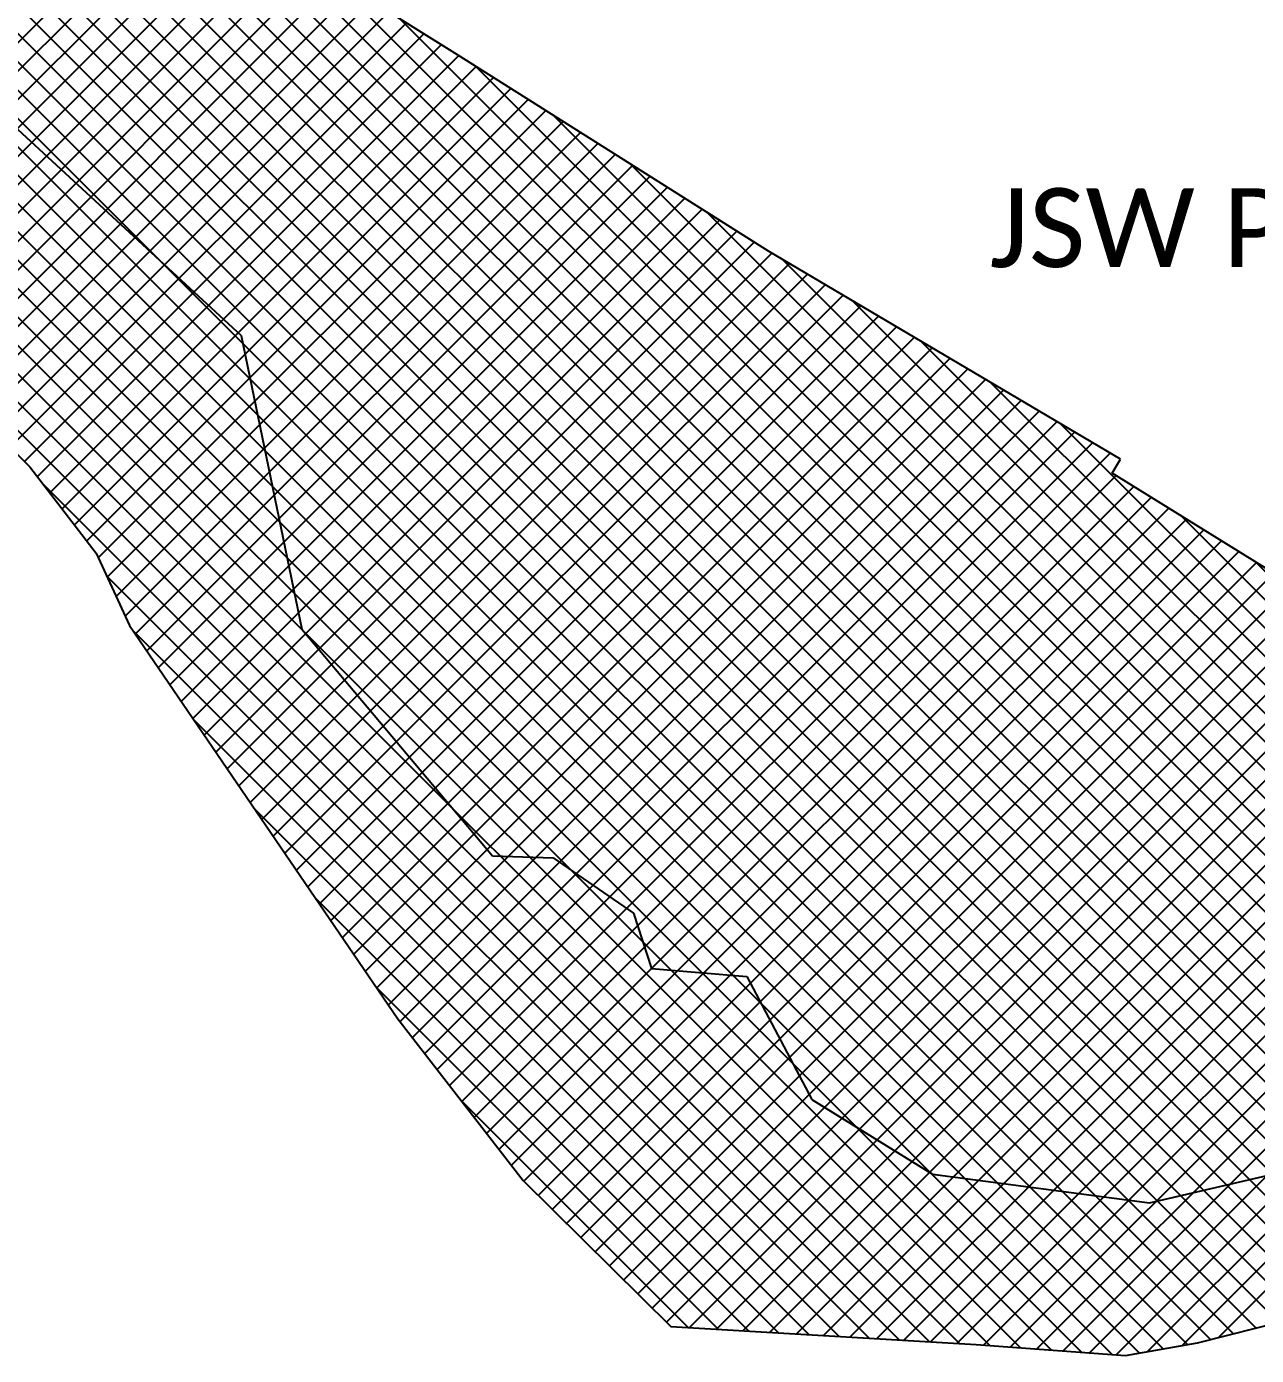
# Model space of a CAD drawing. Header units: metres. Extents: x 307692 to 310306, y 1912326 to 1914731.
# Drawn here: x 308564 to 309343, y 1913415 to 1914257 of the extents above; entities that cross this region are included whole.
import ezdxf

# ---------------------------------------------------------------- set-up
doc = ezdxf.new("R2010")
doc.units = ezdxf.units.M
for name, color, linetype in [('PORT', 5, 'Continuous'), ('PORT TEXT', 7, 'Continuous'), ('village', 3, 'Continuous')]:
    doc.layers.add(name, color=color, linetype=linetype)
doc.styles.get("Standard").update_dxf_attribs({"font": 'calibri.ttf'})

msp = doc.modelspace()

# ---------------------------------------------------------------- linework, layer by layer
at = {"layer": 'PORT', "linetype": 'Continuous'}
for p, q in [((309489.14, 1913483.46), (308590.36, 1914382.24)), ((309499.08, 1913491.48), (308605.88, 1914384.68)), ((309478.95, 1913475.69), (308583.55, 1914371.09)), ((309509.02, 1913499.5), (308655.31, 1914353.21)), ((308429.69, 1914117.44), (308661.51, 1914349.26)), ((308438.47, 1914108.27), (308672.48, 1914342.28)), ((308447.17, 1914099.01), (308683.46, 1914335.29)), ((309465.83, 1913470.85), (308596.33, 1914340.35)), ((308455.87, 1914089.74), (308694.43, 1914328.3)), ((309439.59, 1913461.16), (308572.75, 1914328.01)), ((309452.71, 1913466.01), (308586.63, 1914332.09)), ((308951.41, 1913453.78), (309827.17, 1914329.53)), ((308464.57, 1914080.48), (308705.4, 1914321.32)), ((309426.47, 1913456.32), (308565.09, 1914317.7)), ((309518.97, 1913507.51), (308704.74, 1914321.74)), ((308960.45, 1913444.85), (309836.76, 1914321.16)), ((308473.27, 1914071.22), (308716.39, 1914314.34)), ((308969.49, 1913435.93), (309846.34, 1914312.78)), ((308481.97, 1914061.96), (308727.44, 1914307.43)), ((309413.35, 1913451.48), (308560.49, 1914304.34)), ((308984.1, 1913432.58), (309855.92, 1914304.4)), ((309251.79, 1913415.48), (308370.8, 1914296.47)), ((309268.83, 1913416.4), (308388.64, 1914296.59)), ((308490.67, 1914052.7), (308738.49, 1914300.52)), ((308499.57, 1914043.65), (308749.54, 1914293.61)), ((309001.06, 1913431.57), (309867.52, 1914298.03)), ((309213.01, 1913418.34), (308345.74, 1914285.61)), ((309232.4, 1913416.91), (308358.27, 1914291.04)), ((308508.63, 1914034.74), (308760.59, 1914286.7)), ((309400.07, 1913446.81), (308555.89, 1914290.98)), ((309528.91, 1913515.53), (308752.98, 1914291.46)), ((309018.01, 1913430.57), (309873.71, 1914286.27)), ((309193.62, 1913419.77), (308333.21, 1914280.18)), ((308517.68, 1914025.83), (308771.64, 1914279.79)), ((309385.74, 1913443.18), (308551.3, 1914277.62)), ((309155.01, 1913422.46), (308308.15, 1914269.32)), ((309174.24, 1913421.19), (308320.68, 1914274.75)), ((309284.1, 1913419.1), (308430.54, 1914272.66)), ((308526.73, 1914016.92), (308782.7, 1914272.88)), ((309135.92, 1913423.59), (308295.62, 1914263.89)), ((308535.78, 1914008.01), (308793.75, 1914265.98)), ((309371.41, 1913439.55), (308544.17, 1914266.79)), ((308544.83, 1913999.1), (308804.8, 1914259.07)), ((309538.75, 1913523.65), (308800.9, 1914261.5)), ((309034.97, 1913429.57), (309868.42, 1914263.02)), ((309357.07, 1913435.92), (308536.92, 1914256.07)), ((308553.89, 1913990.19), (308815.85, 1914252.16)), ((309051.92, 1913428.56), (309877.87, 1914254.5)), ((309342.74, 1913432.29), (308528.2, 1914246.83)), ((308562.94, 1913981.29), (308826.9, 1914245.25)), ((309068.88, 1913427.56), (309887.31, 1914245.98)), ((309299.36, 1913421.8), (308484.8, 1914236.35)), ((309314.08, 1913425.03), (308502.11, 1914237)), ((309328.41, 1913428.66), (308516.52, 1914240.55)), ((308571.21, 1913971.6), (308837.95, 1914238.33)), ((309085.84, 1913426.55), (309896.75, 1914237.46)), ((308579.01, 1913961.43), (308848.96, 1914231.38)), ((309548.28, 1913532.08), (308849.02, 1914231.34)), ((309102.79, 1913425.55), (309906.19, 1914228.94)), ((308586.8, 1913951.27), (308859.96, 1914224.43)), ((308594.6, 1913941.1), (308870.97, 1914217.48)), ((309119.75, 1913424.55), (309915.63, 1914220.42)), ((308602.4, 1913930.94), (308881.98, 1914210.53)), ((309136.71, 1913423.54), (309925.07, 1914211.9)), ((308609.7, 1913920.28), (308892.99, 1914203.57)), ((309557.81, 1913540.52), (308897.77, 1914200.56)), ((309153.66, 1913422.54), (309934.51, 1914203.38)), ((308615.33, 1913907.96), (308904, 1914196.62)), ((309170.55, 1913421.47), (309943.95, 1914194.86)), ((308620.96, 1913895.63), (308915.01, 1914189.67)), ((308626.6, 1913883.3), (308926.01, 1914182.72)), ((309187.28, 1913420.23), (309953.39, 1914186.34)), ((308633.08, 1913871.82), (308937.02, 1914175.77)), ((309204.01, 1913419), (309962.83, 1914177.82)), ((308640.36, 1913861.15), (308948.03, 1914168.81)), ((309567.33, 1913548.95), (308946.51, 1914169.77)), ((309220.74, 1913417.77), (309972.27, 1914169.3)), ((308647.65, 1913850.47), (308959.04, 1914161.86)), ((309237.46, 1913416.54), (309981.71, 1914160.78)), ((308654.94, 1913839.8), (308970.05, 1914154.91)), ((309254.19, 1913415.3), (309991.15, 1914152.26)), ((308662.22, 1913829.12), (308981.06, 1914147.96)), ((308669.51, 1913818.45), (308992.07, 1914141)), ((309274.19, 1913417.35), (310000.59, 1914143.74)), ((308676.8, 1913807.78), (309003.07, 1914134.05)), ((309576.86, 1913557.38), (308995.25, 1914138.99)), ((309296.02, 1913421.21), (310010.03, 1914135.22)), ((308684.08, 1913797.1), (309014.08, 1914127.1)), ((309319.07, 1913426.3), (310019.47, 1914126.7)), ((308691.37, 1913786.43), (309025.09, 1914120.15)), ((308698.66, 1913775.75), (309036.15, 1914113.24)), ((309586.39, 1913565.82), (309043.04, 1914109.17)), ((308705.94, 1913765.08), (309047.43, 1914106.57)), ((308713.23, 1913754.4), (309058.71, 1914099.89)), ((308720.51, 1913743.73), (309070, 1914093.22)), ((308727.8, 1913733.06), (309081.28, 1914086.54)), ((309595.91, 1913574.25), (309087.02, 1914083.14)), ((308735.09, 1913722.38), (309092.57, 1914079.86)), ((308742.37, 1913711.71), (309103.85, 1914073.19)), ((308749.66, 1913701.03), (309115.14, 1914066.51)), ((308756.95, 1913690.36), (309126.42, 1914059.83)), ((309605.44, 1913582.68), (309131, 1914057.12)), ((308764.23, 1913679.69), (309137.7, 1914053.16)), ((308771.52, 1913669.01), (309148.99, 1914046.48)), ((308778.81, 1913658.34), (309160.27, 1914039.81)), ((308786.09, 1913647.66), (309171.56, 1914033.13)), ((308793.38, 1913636.99), (309182.84, 1914026.45)), ((309614.97, 1913591.12), (309174.99, 1914031.1)), ((308800.76, 1913626.41), (309194.13, 1914019.78)), ((308808.59, 1913616.28), (309205.41, 1914013.1)), ((308816.42, 1913606.15), (309216.69, 1914006.42)), ((308824.25, 1913596.02), (309227.98, 1913999.75)), ((309624.5, 1913599.55), (309218.97, 1914005.08)), ((308832.08, 1913585.89), (309239.26, 1913993.07)), ((308839.91, 1913575.76), (309250.55, 1913986.4)), ((308847.74, 1913565.63), (309254.36, 1913972.25)), ((309116.83, 1913424.72), (308575.35, 1913966.2)), ((308855.57, 1913555.5), (309265.45, 1913965.38)), ((308863.4, 1913545.37), (309276.53, 1913958.5)), ((308871.23, 1913535.24), (309287.62, 1913951.62)), ((309634.02, 1913607.99), (309294.91, 1913947.1)), ((308879.12, 1913525.16), (309298.7, 1913944.75)), ((308888.16, 1913516.24), (309309.79, 1913937.87)), ((308897.19, 1913507.32), (309320.87, 1913930.99)), ((308906.23, 1913498.39), (309331.95, 1913924.12)), ((308915.27, 1913489.47), (309343.04, 1913917.24)), ((309643.55, 1913616.42), (309342.22, 1913917.75)), ((309097.74, 1913425.85), (308615.08, 1913908.51)), ((308924.3, 1913480.55), (309354.12, 1913910.37)), ((308933.34, 1913471.62), (309365.21, 1913903.49)), ((308942.38, 1913462.7), (309376.29, 1913896.61)), ((309078.65, 1913426.98), (308631.51, 1913874.12)), ((309059.56, 1913428.11), (308670.14, 1913817.53)), ((309040.46, 1913429.24), (308708.77, 1913760.94)), ((309021.37, 1913430.37), (308747.4, 1913704.34)), ((309002.28, 1913431.5), (308786.03, 1913647.75)), ((308983.19, 1913432.63), (308839.37, 1913576.45))]:
    msp.add_line(p, q, dxfattribs=at)
at = {"layer": 'PORT'}
for p, q in [((308837.12, 1914238.86), (308714.91, 1914315.26)), ((309034.19, 1914114.4), (308837.12, 1914238.86)), ((309256.93, 1913982.62), (309034.19, 1914114.4)), ((308494.31, 1914048.83), (308566.35, 1913977.92)), ((309251.75, 1913973.87), (309256.93, 1913982.62)), ((308566.35, 1913977.92), (308608.42, 1913923.09)), ((309378.44, 1913895.28), (309251.75, 1913973.87)), ((308608.42, 1913923.09), (308629.33, 1913877.31)), ((308629.33, 1913877.31), (308799.43, 1913628.12)), ((308799.43, 1913628.12), (308878.69, 1913525.59)), ((308878.69, 1913525.59), (308972.16, 1913433.29)), ((309305.82, 1913422.94), (309402.05, 1913447.31)), ((308972.16, 1913433.29), (309165.56, 1913421.83)), ((309165.56, 1913421.83), (309260.17, 1913414.86)), ((309260.17, 1913414.86), (309305.82, 1913422.94))]:
    msp.add_line(p, q, dxfattribs=at)
at = {"layer": 'village', "color": 3}
for p, q in [((308374.66, 1914361.18), (308700.23, 1914060.94)), ((308700.23, 1914060.94), (308738.65, 1913875.06)), ((308738.65, 1913875.06), (308859.28, 1913731.28)), ((308859.28, 1913731.28), (308897.83, 1913730.18)), ((308897.83, 1913730.18), (308948.66, 1913695.04)), ((308948.66, 1913695.04), (308959.98, 1913659.93)), ((308959.98, 1913659.93), (309020.29, 1913654.88)), ((309020.29, 1913654.88), (309061.55, 1913576.94)), ((309061.55, 1913576.94), (309137.9, 1913529.71)), ((309275.35, 1913511.53), (309514.41, 1913567.19)), ((309137.9, 1913529.71), (309275.35, 1913511.53))]:
    msp.add_line(p, q, dxfattribs=at)

# ---------------------------------------------------------------- texts
at = {"layer": 'PORT TEXT'}
msp.add_text('JSW PORT', height=50, dxfattribs=at).set_placement((309174.12, 1914104.34))

doc.saveas('drawing.dxf')
